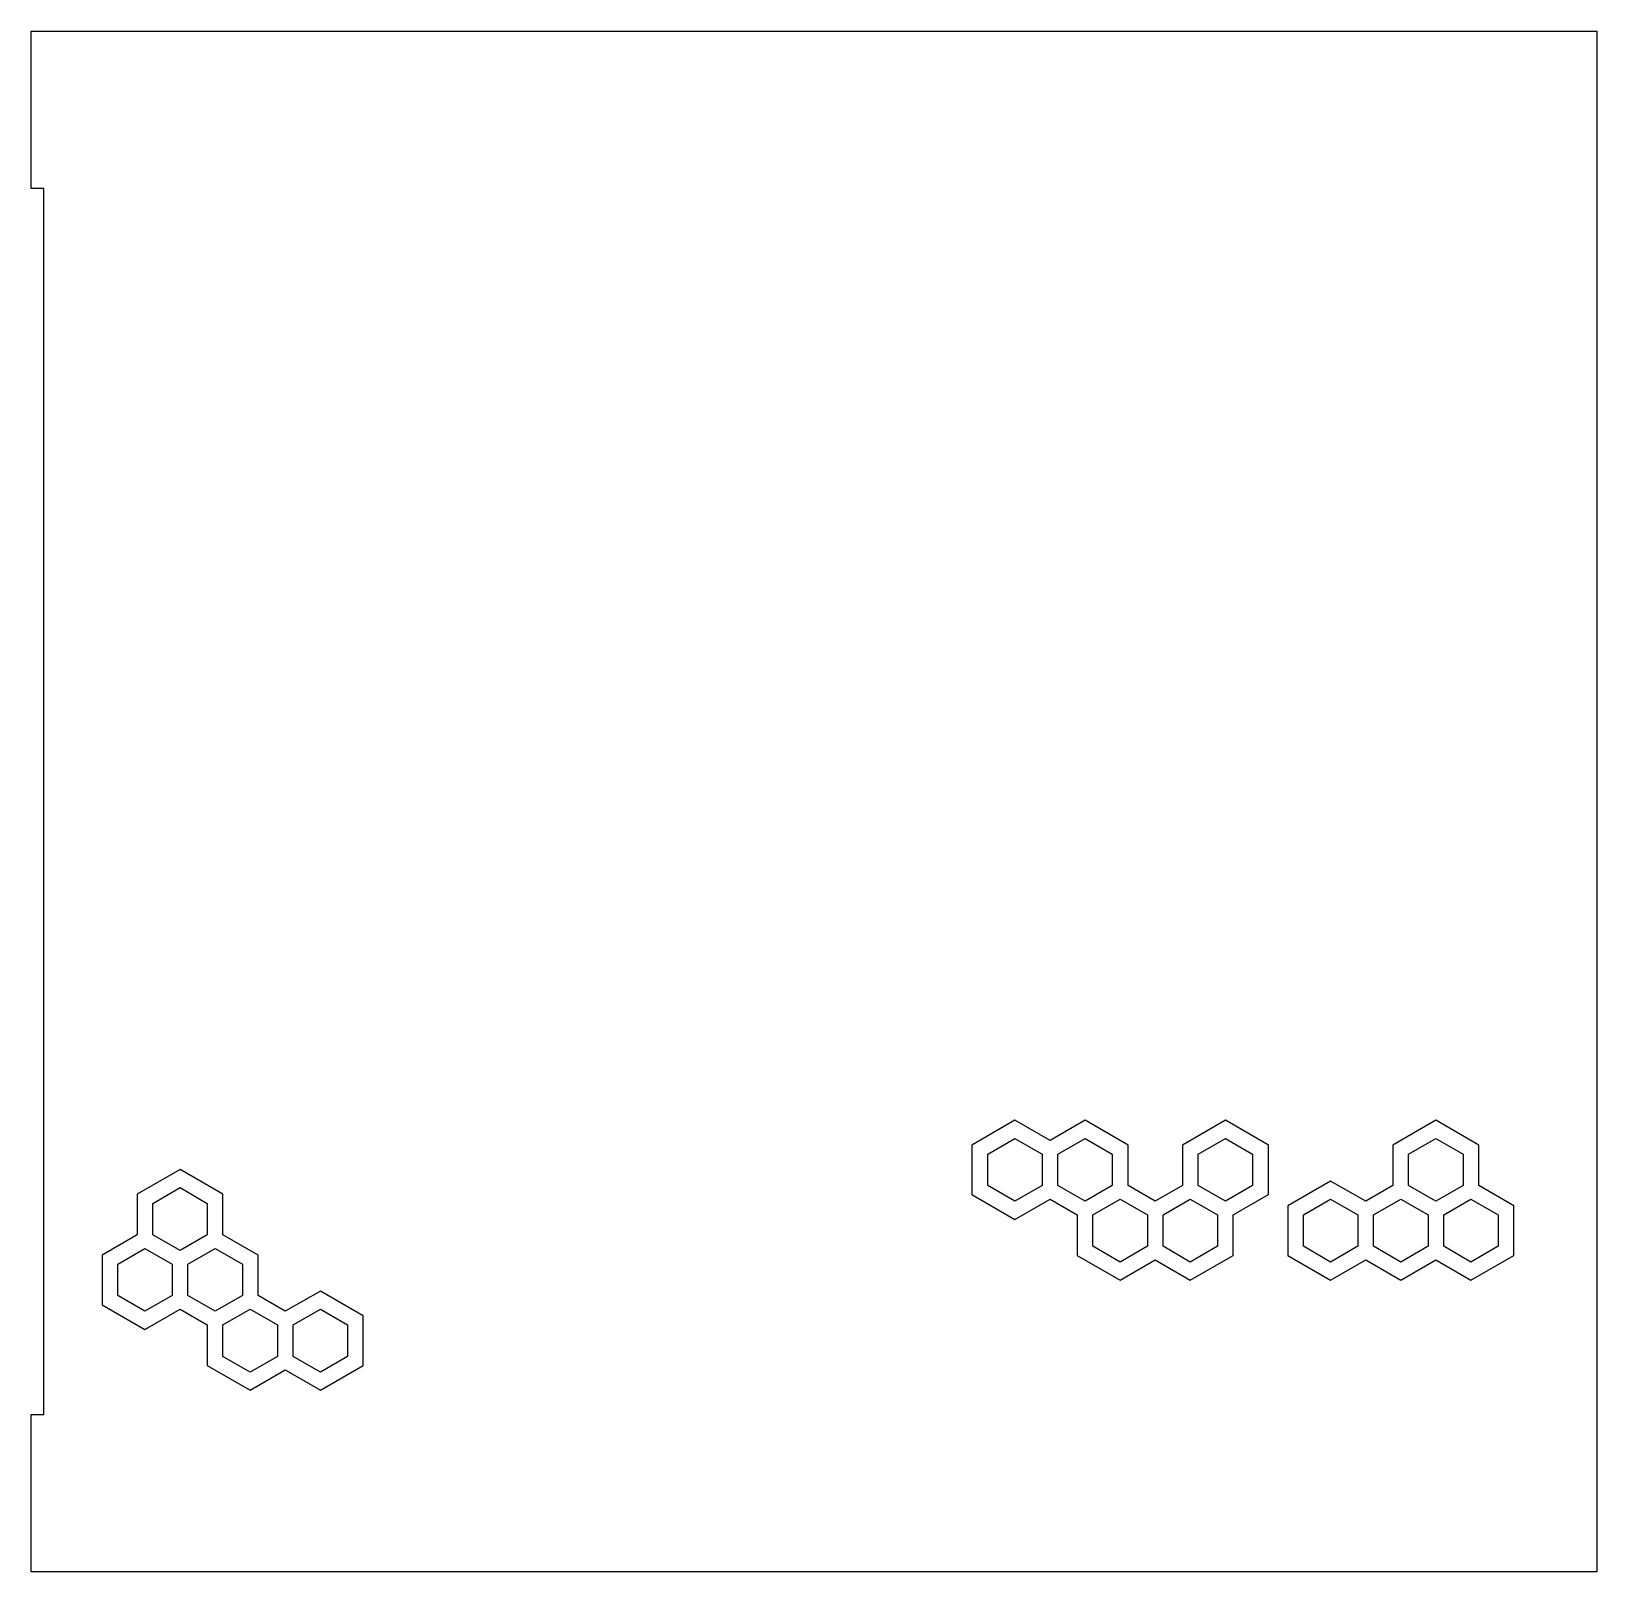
# Model space of a CAD drawing. Header units: millimetres. Extents: x -499 to -1, y 0 to 490.
import ezdxf

# ---------------------------------------------------------------- set-up
doc = ezdxf.new("R2010")
doc.units = ezdxf.units.MM
doc.layers.get('0').update_dxf_attribs({"linetype": 'CONTINUOUS'})

msp = doc.modelspace()

# ---------------------------------------------------------------- linework, layer by layer
for points in [[(-499, 490), (-1, 490), (-1, 0), (-499, 0), (-499, 50), (-495, 50), (-495, 440), (-499, 440)], [(-141.44, 99.17), (-130.28, 92.73), (-116.62, 100.61), (-116.62, 113.5), (-105.46, 119.94), (-105.46, 135.72), (-119.12, 143.6), (-132.78, 135.72), (-132.78, 122.83), (-141.44, 117.83), (-150.1, 122.83), (-150.1, 135.72), (-163.76, 143.6), (-174.92, 137.16), (-186.08, 143.6), (-199.74, 135.72), (-199.74, 119.94), (-186.08, 112.06), (-174.92, 118.5), (-166.26, 113.5), (-166.26, 100.61), (-152.6, 92.73)], [(-74.48, 99.17), (-63.32, 92.73), (-52.16, 99.17), (-41, 92.73), (-27.34, 100.61), (-27.34, 116.39), (-38.5, 122.83), (-38.5, 135.72), (-52.16, 143.6), (-65.82, 135.72), (-65.82, 122.83), (-74.48, 117.83), (-85.64, 124.27), (-99.3, 116.39), (-99.3, 100.61), (-85.64, 92.73)], [(-186.08, 117.83), (-194.74, 122.83), (-194.74, 132.83), (-186.08, 137.83), (-177.42, 132.83), (-177.42, 122.83)], [(-163.76, 117.83), (-172.42, 122.83), (-172.42, 132.83), (-163.76, 137.83), (-155.1, 132.83), (-155.1, 122.83)], [(-119.12, 117.83), (-127.78, 122.83), (-127.78, 132.83), (-119.12, 137.83), (-110.46, 132.83), (-110.46, 122.83)], [(-60.82, 132.83), (-52.16, 137.83), (-43.5, 132.83), (-43.5, 122.83), (-52.16, 117.83), (-60.82, 122.83)], [(-443.02, 78.5), (-443.02, 65.61), (-429.36, 57.73), (-418.2, 64.17), (-407.04, 57.73), (-393.38, 65.61), (-393.38, 81.39), (-407.04, 89.27), (-418.2, 82.83), (-426.86, 87.83), (-426.86, 100.72), (-438.02, 107.16), (-438.02, 120.05), (-451.68, 127.93), (-465.34, 120.05), (-465.34, 107.16), (-476.5, 100.72), (-476.5, 84.94), (-462.84, 77.06), (-451.68, 83.5)], [(-443.02, 107.16), (-451.68, 102.16), (-460.34, 107.16), (-460.34, 117.16), (-451.68, 122.16), (-443.02, 117.16)], [(-161.26, 113.5), (-152.6, 118.5), (-143.94, 113.5), (-143.94, 103.5), (-152.6, 98.5), (-161.26, 103.5)], [(-138.94, 113.5), (-130.28, 118.5), (-121.62, 113.5), (-121.62, 103.5), (-130.28, 98.5), (-138.94, 103.5)], [(-94.3, 113.5), (-85.64, 118.5), (-76.98, 113.5), (-76.98, 103.5), (-85.64, 98.5), (-94.3, 103.5)], [(-71.98, 113.5), (-63.32, 118.5), (-54.66, 113.5), (-54.66, 103.5), (-63.32, 98.5), (-71.98, 103.5)], [(-49.66, 113.5), (-41, 118.5), (-32.34, 113.5), (-32.34, 103.5), (-41, 98.5), (-49.66, 103.5)], [(-454.18, 87.83), (-462.84, 82.83), (-471.5, 87.83), (-471.5, 97.83), (-462.84, 102.83), (-454.18, 97.83)], [(-431.86, 87.83), (-440.52, 82.83), (-449.18, 87.83), (-449.18, 97.83), (-440.52, 102.83), (-431.86, 97.83)], [(-420.7, 68.5), (-429.36, 63.5), (-438.02, 68.5), (-438.02, 78.5), (-429.36, 83.5), (-420.7, 78.5)], [(-415.7, 78.5), (-407.04, 83.5), (-398.38, 78.5), (-398.38, 68.5), (-407.04, 63.5), (-415.7, 68.5)]]:
    msp.add_lwpolyline(points, close=True)

doc.saveas('drawing.dxf')
